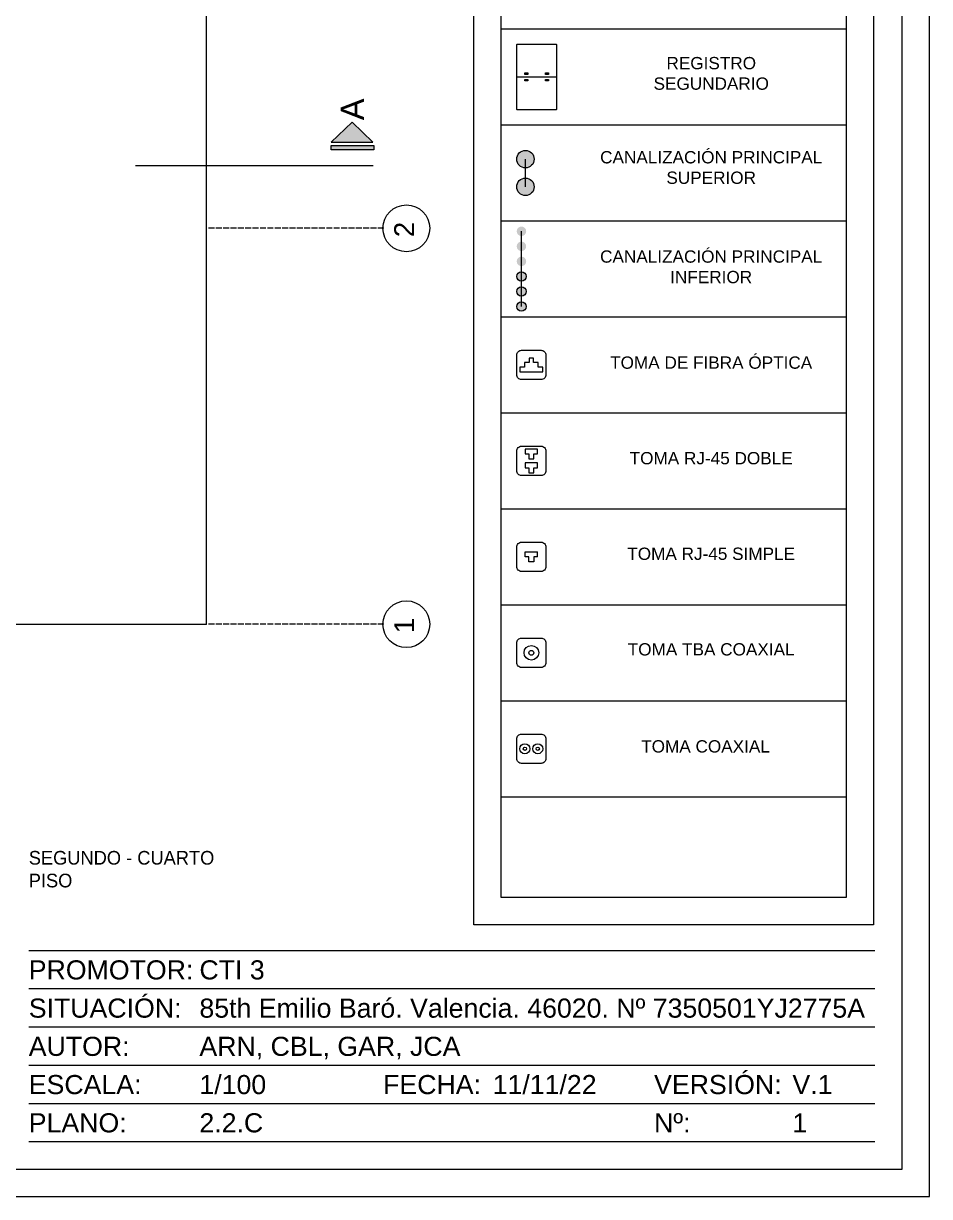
# Model space of a CAD drawing. Header units: metres. Extents: x -2 to 3328848, y -2 to 2725060.
# Drawn here: x 1663157.5 to 1663323.4, y 1362713.7 to 1362928.5 of the extents above; entities that cross this region are included whole.
import ezdxf
from ezdxf.enums import TextEntityAlignment as Align

# ---------------------------------------------------------------- set-up
doc = ezdxf.new("R2018")
doc.units = ezdxf.units.M
doc.linetypes.add('ACAD_ISO02W100', pattern=[15, 12, -3])
doc.linetypes.add('DOT', pattern=[0.25, 0, -0.25])
doc.layers.get('0').update_dxf_attribs({"color": 253, "lineweight": 0})
doc.layers.add('CAJETIN', color=7, linetype='Continuous', lineweight=0, true_color=0x000000)
for name, color, linetype, lineweight in [('COLUMNA', 253, 'Continuous', 0), ('ICT_EXTERNA', 3, 'Continuous', 0), ('ICT_SUPERIOR', 30, 'Continuous', 0), ('ICT_TOMAS', 1, 'Continuous', 0), ('L.COLUMNA', 253, 'Continuous', 0), ('letra', 253, 'DOT', 0)]:
    doc.layers.add(name, color=color, linetype=linetype, lineweight=lineweight)
doc.styles.add('COTA', font='arial.ttf', dxfattribs={"height": 1})
doc.styles.get("Standard").update_dxf_attribs({"font": 'arial.ttf'})

# ---------------------------------------------------------------- blocks, each defined once
blk = doc.blocks.new('D')
at = {"layer": 'COLUMNA', "ltscale": 0.2}
h = blk.add_hatch(color=256, dxfattribs=at)
h.set_gradient(color1=(0, 0, 26), color2=(0, 0, 0), rotation=30, one_color=1)
h.paths.add_polyline_path([(3167.8, 1572.454), (3167.418, 1572.818), (3167.036, 1572.454)])
h.paths.add_polyline_path([(3167.036, 1572.393), (3167.036, 1572.315), (3167.813, 1572.315), (3167.813, 1572.393)])
for p, q in [((3167.418, 1572.818), (3167.036, 1572.454)), ((3167.418, 1572.818), (3167.8, 1572.454)), ((3167.036, 1572.454), (3167.8, 1572.454))]:
    blk.add_line(p, q, dxfattribs=at)
blk.add_lwpolyline([(3167.036, 1572.393), (3167.813, 1572.393), (3167.813, 1572.315), (3167.036, 1572.315)], close=True, dxfattribs=at)
blk = doc.blocks.new('*U96')
for p, q in [((-10, 45), (-165, 45)), ((-10, 38), (-165, 38)), ((-10, 31), (-165, 31)), ((-10, 24), (-165, 24)), ((-10, 17), (-165, 17)), ((-10, 10), (-165, 10))]:
    blk.add_line(p, q)
for points in [[(-594, 0), (0, 0), (0, 420), (-594, 420)], [(-589, 5), (-5, 5), (-5, 415), (-589, 415)]]:
    blk.add_lwpolyline(points, close=True)
for s, p in [('PROMOTOR:', (-165, 41.5)), ('SITUACIÓN:', (-165, 34.5)), ('AUTOR:', (-165, 27.5)), ('ESCALA:', (-165, 20.5)), ('FECHA:', (-100.09, 20.5)), ('VERSIÓN:', (-50.46, 20.5)), ('PLANO:', (-165, 13.5)), ('Nº:', (-50.46, 13.5))]:
    blk.add_text(s, height=3.5).set_placement(p, align=Align.MIDDLE_LEFT)
at = {"lineweight": 30, "flags": 104}
blk.add_attdef('NOMBRE_PROYECTO', text='', height=5, dxfattribs=at).set_placement((-165, 63.27), align=Align.TOP_LEFT)
for tag, p in [('PROMOTOR', (-133.74, 41.5)), ('SITUACION', (-133.74, 34.5)), ('AUTOR', (-133.74, 27.5)), ('1/X', (-133.74, 20.5)), ('XX/XX/XXXX', (-80.02, 20.5)), ('V.X', (-25.12, 20.5)), ('NOMBRE_PLANO', (-133.74, 13.5)), ('X', (-25.12, 13.48))]:
    blk.add_attdef(tag, text='', height=3.5).set_placement(p, align=Align.MIDDLE_LEFT)
blk = doc.blocks.new('Registro secundario')
for p, q in [((3.2, 4), (3.2, 0)), ((2.8, 3.16), (2.96, 3.16)), ((2.8, 3.12), (2.96, 3.12)), ((2.8, 2.96), (2.96, 2.96)), ((2.8, 2.92), (2.96, 2.92)), ((3.44, 3.16), (3.6, 3.16)), ((3.44, 3.12), (3.6, 3.12)), ((3.44, 2.96), (3.6, 2.96)), ((3.44, 2.92), (3.6, 2.92)), ((2.8, 1.08), (2.96, 1.08)), ((2.8, 1.04), (2.96, 1.04)), ((2.8, 0.88), (2.96, 0.88)), ((2.8, 0.84), (2.96, 0.84)), ((3.44, 1.08), (3.6, 1.08)), ((3.44, 1.04), (3.6, 1.04)), ((3.44, 0.88), (3.6, 0.88)), ((3.44, 0.84), (3.6, 0.84))]:
    blk.add_line(p, q)
blk.add_lwpolyline([(0, 4), (6.4, 4, -0.414214), (6.48, 3.92), (6.48, 0.08, -0.414214), (6.4, 0), (0, 0, -0.414214), (-0.08, 0.08), (-0.08, 3.92, -0.414214)], format="xyb", close=True)
for points in [[(2.8, 3.2), (2.96, 3.2), (2.96, 2.88), (2.8, 2.88)], [(3.44, 3.2), (3.6, 3.2), (3.6, 2.88), (3.44, 2.88)], [(2.8, 1.12), (2.96, 1.12), (2.96, 0.8), (2.8, 0.8)], [(3.44, 1.12), (3.6, 1.12), (3.6, 0.8), (3.44, 0.8)]]:
    blk.add_lwpolyline(points, close=True)
for centre, radius in [((2.88, 3.04), 0.0566), ((2.88, 3.04), 0.0324), ((3.52, 3.04), 0.0566), ((3.52, 3.04), 0.0324), ((2.88, 0.96), 0.0566), ((2.88, 0.96), 0.0324), ((3.52, 0.96), 0.0566), ((3.52, 0.96), 0.0324)]:
    blk.add_circle(centre, radius)
blk = doc.blocks.new('Toma TLCA')
blk.add_lwpolyline([(-0.1, 0.15), (0.1, 0.15, -0.414214), (0.15, 0.1), (0.15, -0.1, -0.414214), (0.1, -0.15), (-0.1, -0.15, -0.414214), (-0.15, -0.1), (-0.15, 0.1, -0.414214)], format="xyb", close=True)
for radius in [0.075, 0.025]:
    blk.add_circle((0, 0), radius)
blk = doc.blocks.new('Toma TFN')
for p, q in [((-0.0625, 0.05), (-0.05, 0.05)), ((-0.0625, 0), (-0.0625, 0.05)), ((-0.05, 0), (-0.0625, 0)), ((-0.05, 0.05), (0.05, 0.05)), ((-0.025, 0), (-0.05, 0)), ((-0.025, -0.05), (-0.025, 0)), ((0.025, 0), (0.025, -0.05)), ((0.05, 0), (0.025, 0)), ((0.05, 0.05), (0.0625, 0.05)), ((0.0625, 0), (0.05, 0)), ((0.05, 0), (0.05, 0)), ((0.0625, 0), (0.0625, 0.05)), ((0.025, -0.05), (-0.025, -0.05))]:
    blk.add_line(p, q)
blk.add_lwpolyline([(-0.1, 0.15), (0.1, 0.15, -0.4142136), (0.15, 0.1), (0.15, -0.1, -0.4142136), (0.1, -0.15), (-0.1, -0.15, -0.4142136), (-0.15, -0.1), (-0.15, 0.1, -0.4142136)], format="xyb", close=True)
blk = doc.blocks.new('Toma INTERNET')
blk.add_lwpolyline([(-0.1, 0.15), (0.1, 0.15, -0.414214), (0.15, 0.1), (0.15, -0.1, -0.414214), (0.1, -0.15), (-0.1, -0.15, -0.414214), (-0.15, -0.1), (-0.15, 0.1, -0.414214)], format="xyb", close=True)
for points in [[(0.05, 0.121), (-0.05, 0.121), (-0.063, 0.121), (-0.063, 0.071), (-0.05, 0.071), (-0.025, 0.071), (-0.025, 0.021), (0.025, 0.021), (0.025, 0.071), (0.05, 0.071), (0.05, 0.071), (0.062, 0.071), (0.062, 0.121)], [(0.05, -0.021), (-0.05, -0.021), (-0.063, -0.021), (-0.063, -0.071), (-0.05, -0.071), (-0.025, -0.071), (-0.025, -0.121), (0.025, -0.121), (0.025, -0.071), (0.05, -0.071), (0.05, -0.071), (0.062, -0.071), (0.062, -0.021)]]:
    blk.add_lwpolyline(points, close=True)
blk = doc.blocks.new('Toma FIBRA')
blk.add_lwpolyline([(-0.1, 0.15), (0.1, 0.15, -0.414214), (0.15, 0.1), (0.15, -0.1, -0.414214), (0.1, -0.15), (-0.1, -0.15, -0.414214), (-0.15, -0.1), (-0.15, 0.1, -0.414214)], format="xyb", close=True)
blk.add_lwpolyline([(-0.023, 0.023), (-0.07, 0.023), (-0.07, -0.023), (-0.117, -0.023), (-0.117, -0.07), (0.117, -0.07), (0.117, -0.023), (0.07, -0.023), (0.07, 0.023), (0.023, 0.023), (0.023, 0.07), (-0.023, 0.07)], close=True)
blk = doc.blocks.new('TOMA TV')
blk.add_lwpolyline([(-0.1, 0.15), (0.1, 0.15, -0.414214), (0.15, 0.1), (0.15, -0.1, -0.414214), (0.1, -0.15), (-0.1, -0.15, -0.414214), (-0.15, -0.1), (-0.15, 0.1, -0.414214)], format="xyb", close=True)
for centre, radius in [((-0.066, 0), 0.0515), ((-0.066, 0), 0.0172), ((0.066, 0), 0.0515), ((0.066, 0), 0.0172)]:
    blk.add_circle(centre, radius)

msp = doc.modelspace()

# ---------------------------------------------------------------- hatches: boundary and pattern name
at = {"layer": 'ICT_EXTERNA', "ltscale": 0.015}
h = msp.add_hatch(color=256, dxfattribs=at)
h.dxf.hatch_style = 1
h.paths.add_polyline_path([(1663248.694, 1362877.504, 1), (1663248.694, 1362875.762, 1)])
h.paths.add_polyline_path([(1663248.694, 1362880.259, 1), (1663248.694, 1362878.517, 1)])
h.paths.add_polyline_path([(1663248.694, 1362881.272, 1), (1663248.694, 1362883.013, 1)])
h.paths.add_polyline_path([(1663248.694, 1362885.768, 1), (1663248.694, 1362884.027, 1)])
h.paths.add_polyline_path([(1663248.694, 1362886.782, 1), (1663248.694, 1362888.523, 1)])
h.paths.add_polyline_path([(1663248.694, 1362889.537, 1), (1663248.694, 1362891.278, 1)])
at = {"layer": 'ICT_SUPERIOR'}
h = msp.add_hatch(color=256, dxfattribs=at)
h.dxf.hatch_style = 1
h.paths.add_polyline_path([(1663251.024, 1362903.617, 1), (1663247.823, 1362903.617, 1)])
h.paths.add_polyline_path([(1663251.024, 1362898.553, 1), (1663247.823, 1362898.553, 1)])

# ---------------------------------------------------------------- linework, layer by layer
at = {"ltscale": 0.02}
msp.add_line((1663191.022, 1362818.46), (1663191.022, 1363038.46), dxfattribs=at)
msp.add_lwpolyline([(1663191.022, 1362818.46), (1663191.022, 1363038.46), (1662791.022, 1363038.46), (1662791.022, 1362818.46)], close=True)
at = {"ltscale": 0.2}
for centre in [(1663227.618, 1362890.96), (1663227.618, 1362818.46)]:
    msp.add_circle(centre, 4.285, dxfattribs=at)
at = {"layer": 'CAJETIN'}
for p, q in [((1663244.981, 1362927.45), (1663308.151, 1362927.45)), ((1663244.981, 1362909.878), (1663308.151, 1362909.878)), ((1663244.981, 1362892.306), (1663308.151, 1362892.306)), ((1663244.981, 1362874.734), (1663308.151, 1362874.734)), ((1663244.981, 1362857.162), (1663308.151, 1362857.162)), ((1663244.981, 1362839.59), (1663308.151, 1362839.59)), ((1663244.981, 1362822.018), (1663308.151, 1362822.018)), ((1663244.981, 1362804.446), (1663308.151, 1362804.446)), ((1663244.981, 1362786.875), (1663308.151, 1362786.875))]:
    msp.add_line(p, q, dxfattribs=at)
at = {"layer": 'CAJETIN', "linetype": 'Continuous'}
for points in [[(1662729.448, 1362713.679), (1663323.448, 1362713.679), (1663323.448, 1363133.679), (1662729.448, 1363133.679)], [(1662734.448, 1362718.679), (1663318.448, 1362718.679), (1663318.448, 1363128.679), (1662734.448, 1363128.679)]]:
    msp.add_lwpolyline(points, close=True, dxfattribs=at)
at = {"layer": 'CAJETIN'}
for points in [[(1663239.981, 1362950.022), (1663313.151, 1362950.022), (1663313.151, 1362763.411), (1663239.981, 1362763.411)], [(1663244.981, 1362945.022), (1663308.151, 1362945.022), (1663308.151, 1362768.411), (1663244.981, 1362768.411)]]:
    msp.add_lwpolyline(points, close=True, dxfattribs=at)
at = {"layer": 'COLUMNA', "ltscale": 0.2}
msp.add_line((1663177.988, 1362902.46), (1663221.53, 1362902.46), dxfattribs=at)
at = {"layer": 'ICT_EXTERNA', "ltscale": 0.015}
msp.add_line((1663248.694, 1362876.633), (1663248.694, 1362890.408), dxfattribs=at)
for centre in [(1663248.694, 1362882.143), (1663248.694, 1362882.143), (1663248.694, 1362879.388), (1663248.694, 1362879.388), (1663248.694, 1362876.633)]:
    msp.add_circle(centre, 0.871, dxfattribs=at)
at = {"layer": 'ICT_SUPERIOR'}
msp.add_line((1663249.424, 1362898.553), (1663249.424, 1362903.632), dxfattribs=at)
at = {"layer": 'ICT_SUPERIOR', "ltscale": 0.015}
for centre in [(1663249.424, 1362903.617), (1663249.424, 1362898.553)]:
    msp.add_circle(centre, 1.601, dxfattribs=at)
at = {"layer": 'L.COLUMNA', "linetype": 'ACAD_ISO02W100', "ltscale": 0.09}
for p, q in [((1663223.491, 1362890.96), (1663191.022, 1362890.96)), ((1663223.491, 1362818.46), (1663191.022, 1362818.46))]:
    msp.add_line(p, q, dxfattribs=at)

# ---------------------------------------------------------------- block references
at = {"layer": 'CAJETIN', "color": 0}
ref = msp.add_blockref('*U96', (1663323.448, 1362713.679), dxfattribs=at)
lines = msp.add_mtext('SEGUNDO - CUARTO\\PPISO', dxfattribs={"layer": '0', "insert": (1663158.448, 1362776.954), "char_height": 2.5, "attachment_point": 1})
ref.add_attrib('NOMBRE_PROYECTO', '', (1663158.448, 1362776.954), dxfattribs={"flags": 104}).embed_mtext(lines)
ref.add_attrib('PROMOTOR', 'CTI 3', dxfattribs={"layer": '0', "height": 3.5}).set_placement((1663189.708, 1362755.179), align=Align.MIDDLE_LEFT)
ref.add_attrib('SITUACION', '85th Emilio Baró. Valencia. 46020. Nº 7350501YJ2775A', dxfattribs={"layer": '0', "height": 3.5}).set_placement((1663189.708, 1362748.179), align=Align.MIDDLE_LEFT)
ref.add_attrib('AUTOR', 'ARN, CBL, GAR, JCA', dxfattribs={"layer": '0', "height": 3.5}).set_placement((1663189.708, 1362741.179), align=Align.MIDDLE_LEFT)
ref.add_attrib('1/X', '1/100', dxfattribs={"layer": '0', "height": 3.5}).set_placement((1663189.708, 1362734.179), align=Align.MIDDLE_LEFT)
ref.add_attrib('NOMBRE_PLANO', '2.2.C', dxfattribs={"layer": '0', "height": 3.5}).set_placement((1663189.708, 1362727.179), align=Align.MIDDLE_LEFT)
ref.add_attrib('XX/XX/XXXX', '11/11/22', dxfattribs={"layer": '0', "height": 3.5}).set_placement((1663243.423, 1362734.179), align=Align.MIDDLE_LEFT)
ref.add_attrib('V.X', 'V.1', dxfattribs={"layer": '0', "height": 3.5}).set_placement((1663298.329, 1362734.179), align=Align.MIDDLE_LEFT)
ref.add_attrib('X', '1', dxfattribs={"layer": '0', "height": 3.5}).set_placement((1663298.329, 1362727.157), align=Align.MIDDLE_LEFT)
at = {"layer": 'COLUMNA', "ltscale": 0.2, "xscale": 10, "yscale": 10, "zscale": 10}
msp.add_blockref('D', (1631543.502, 1347182.191), dxfattribs=at)
msp.add_blockref('D', (1631543.502, 1347182.191), dxfattribs=at)
at = {"layer": 'ICT_EXTERNA', "xscale": 1.829845896884216, "yscale": 1.829845896884216, "zscale": 1.829845896884216, "rotation": 90}
msp.add_blockref('Registro secundario', (1663255.143, 1362912.809), dxfattribs=at)
at = {"layer": 'ICT_TOMAS'}
for name, p, xscale, yscale, zscale in [('Toma FIBRA', (1663250.5, 1362865.948), 17.84329748914399, 17.84329748914399, 17.84329748914399), ('Toma INTERNET', (1663250.506, 1362848.376), 17.88188335951641, 17.88188335951641, 17.88188335951641), ('Toma TFN', (1663250.502, 1362830.804), 17.85663777392733, 17.85663777392733, 17.85663777392733), ('Toma TLCA', (1663250.507, 1362813.232), 17.89383141784819, 17.89383141784819, 17.89383141784819), ('TOMA TV', (1663250.5, 1362795.66), 17.84178858404148, 17.84178858404148, 17.84178858404148)]:
    msp.add_blockref(name, p, dxfattribs=dict(at, xscale=xscale, yscale=yscale, zscale=zscale))

# ---------------------------------------------------------------- texts
at = {"layer": 'CAJETIN', "ltscale": 0.015, "char_height": 2.25, "attachment_point": 1, "style": 'COTA'}
for s, insert in [('\\pxqc;REGISTRO\\PSEGUNDARIO', (1663257.823, 1362922.323)), ('\\pxqc;CANALIZACIÓN PRINCIPAL SUPERIOR', (1663257.814, 1362905.092)), ('\\pxqc;CANALIZACIÓN PRINCIPAL INFERIOR', (1663257.808, 1362886.91)), ('\\pxqc;TOMA DE FIBRA ÓPTICA', (1663257.809, 1362867.491)), ('\\pxqc;TOMA RJ-45 DOBLE', (1663257.809, 1362849.992)), ('\\pxqc;TOMA RJ-45 SIMPLE', (1663257.809, 1362832.492)), ('\\pxqc;TOMA TBA COAXIAL', (1663257.809, 1362814.992)), ('TOMA COAXIAL', (1663270.626, 1362797.226))]:
    msp.add_mtext_dynamic_manual_height_columns(s, width=51.2738, gutter_width=4, heights=[7.577], dxfattribs=dict(at, insert=insert))
at = {"layer": 'COLUMNA', "ltscale": 0.2}
msp.add_text('A', height=4.315, rotation=90, dxfattribs=at).set_placement((1663219.885, 1362910.721))
msp.add_text('A', height=4.315, rotation=90, dxfattribs=at).set_placement((1663219.885, 1362910.721))
at = {"layer": 'letra', "linetype": 'ACAD_ISO02W100', "ltscale": 0.009}
for s, p in [('2', (1663229.033, 1362889.321)), ('1', (1663229.033, 1362816.821))]:
    msp.add_text(s, height=3.64, rotation=90, dxfattribs=at).set_placement(p)

doc.saveas('drawing.dxf')
